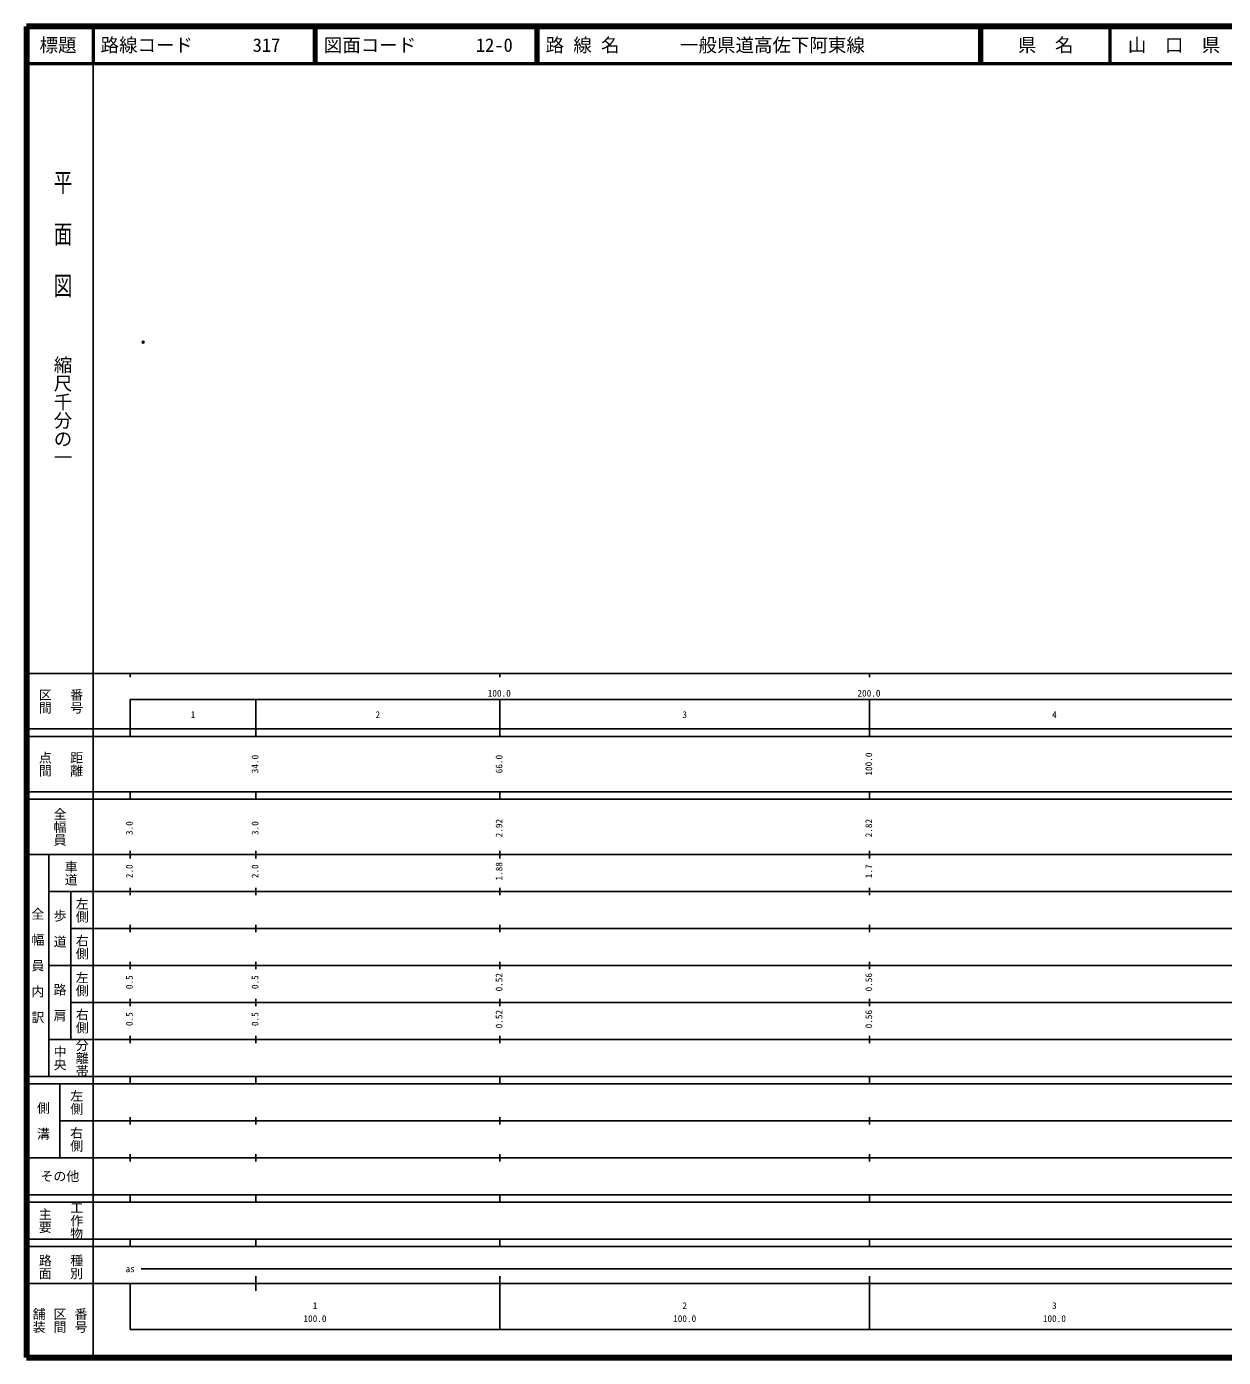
# Model space of a CAD drawing. Units: millimetres on the paper. Extents: x 40 to 680, y 20 to 380.
# Drawn here: x 40 to 363.7, y 20 to 380 of the extents above; entities that cross this region are included whole.
import ezdxf
from ezdxf.enums import TextEntityAlignment as Align

# ---------------------------------------------------------------- set-up
doc = ezdxf.new("R2010")
doc.units = ezdxf.units.MM
doc.header["$PDMODE"] = 32
doc.header["$PDSIZE"] = 0.5
doc.layers.add('M-OTRS', color=6, linetype='Continuous')
doc.layers.add('M-TTL-TXT', color=7, linetype='Continuous')
for name, color, linetype, lineweight in [('M-TTL', 2, 'Continuous', 140), ('M-TTL-BAND', 7, 'Continuous', 25), ('M-TTL-LINE', 7, 'Continuous', 50)]:
    doc.layers.add(name, color=color, linetype=linetype, lineweight=lineweight)
doc.styles.add('@ＭＳ ゴシック', font='')
doc.styles.add('ＭＳ ゴシック', font='')
doc.styles.get('@ＭＳ ゴシック').set_extended_font_data('@MS Gothic')
doc.styles.get('ＭＳ ゴシック').set_extended_font_data('MS Gothic')

msp = doc.modelspace()

# ---------------------------------------------------------------- linework, layer by layer
at = {"layer": 'M-OTRS'}
msp.add_point((71.524, 294.622), dxfattribs=at)
at = {"layer": 'M-TTL'}
for p, q in [((40, 380), (40, 20)), ((680, 380), (40, 380)), ((40, 20), (680, 20))]:
    msp.add_line(p, q, dxfattribs=at)
at = {"layer": 'M-TTL-BAND'}
for p, q in [((58, 370), (58, 20)), ((40, 205), (579, 205)), ((68, 205), (68, 204)), ((168, 205), (168, 204)), ((268, 205), (268, 204)), ((68, 198), (579, 198)), ((68, 198), (68, 188)), ((102, 188), (102, 198)), ((168, 188), (168, 198)), ((268, 188), (268, 198)), ((40, 190), (579, 190)), ((40, 188), (579, 188)), ((40, 173), (579, 173)), ((68, 171), (68, 173)), ((102, 171), (102, 173)), ((168, 171), (168, 173)), ((268, 171), (268, 173)), ((40, 171), (579, 171)), ((40, 156), (579, 156)), ((46, 96), (46, 156)), ((68, 155), (68, 157)), ((102, 155), (102, 157)), ((168, 155), (168, 157)), ((268, 155), (268, 157)), ((46, 146), (579, 146)), ((52, 146), (52, 106)), ((68, 145), (68, 147)), ((102, 145), (102, 147)), ((168, 145), (168, 147)), ((268, 145), (268, 147)), ((68, 135), (68, 137)), ((102, 135), (102, 137)), ((168, 135), (168, 137)), ((268, 135), (268, 137)), ((52, 136), (579, 136)), ((46, 126), (579, 126)), ((68, 125), (68, 127)), ((102, 125), (102, 127)), ((168, 125), (168, 127)), ((268, 125), (268, 127)), ((52, 116), (579, 116)), ((68, 115), (68, 117)), ((102, 115), (102, 117)), ((168, 115), (168, 117)), ((268, 115), (268, 117)), ((46, 106), (579, 106)), ((68, 105), (68, 107)), ((102, 105), (102, 107)), ((168, 105), (168, 107)), ((268, 105), (268, 107)), ((40, 96), (579, 96)), ((40, 94), (579, 94)), ((49, 94), (49, 74)), ((68, 94), (68, 96)), ((102, 94), (102, 96)), ((168, 94), (168, 96)), ((268, 94), (268, 96)), ((49, 84), (579, 84)), ((68, 83), (68, 85)), ((102, 83), (102, 85)), ((168, 83), (168, 85)), ((268, 83), (268, 85)), ((40, 74), (579, 74)), ((68, 73), (68, 75)), ((102, 73), (102, 75)), ((168, 73), (168, 75)), ((268, 73), (268, 75)), ((40, 64), (579, 64)), ((40, 62), (579, 62)), ((68, 62), (68, 64)), ((102, 62), (102, 64)), ((168, 62), (168, 64)), ((268, 62), (268, 64)), ((40, 52), (579, 52)), ((68, 50), (68, 52)), ((102, 50), (102, 52)), ((168, 50), (168, 52)), ((268, 50), (268, 52)), ((40, 50), (579, 50)), ((71, 44), (375.5, 44)), ((40, 40), (579, 40)), ((68, 40), (68, 27.5)), ((102, 38), (102, 42)), ((168, 27.5), (168, 42)), ((268, 27.5), (268, 42)), ((68, 27.5), (579, 27.5))]:
    msp.add_line(p, q, dxfattribs=at)
at = {"layer": 'M-TTL-LINE'}
for p, q in [((58, 380), (58, 370)), ((117.75, 380), (117.75, 370)), ((118.25, 380), (118.25, 370)), ((177.75, 380), (177.75, 370)), ((178.25, 380), (178.25, 370)), ((297.75, 380), (297.75, 370)), ((298.25, 380), (298.25, 370)), ((333, 380), (333, 370)), ((40, 370), (680, 370))]:
    msp.add_line(p, q, dxfattribs=at)

# ---------------------------------------------------------------- texts
at = {"layer": 'M-TTL-BAND', "style": '@ＭＳ ゴシック', "width": 1.4}
msp.add_text('平  面  図', height=3.666, rotation=270, dxfattribs=at).set_placement((49.777, 306.475), align=Align.MIDDLE_RIGHT)
at = {"layer": 'M-TTL-BAND', "style": '@ＭＳ ゴシック'}
msp.add_text('縮尺千分の一', height=3.666, rotation=270, dxfattribs=at).set_placement((49.777, 261.03), align=Align.MIDDLE_RIGHT)
for s, p in [('区間', (45, 197.5)), ('番号', (53.5, 197.5)), ('点間', (45, 180.5)), ('距離', (53.5, 180.5)), ('全幅員', (49, 163.5)), ('車道', (52, 151)), ('左側', (55, 141)), ('全\u3000幅\u3000員\u3000内\u3000訳', (43, 126)), ('歩\u3000道', (49, 136)), ('右側', (55, 131)), ('左側', (55, 121)), ('路\u3000肩', (49, 116)), ('右側', (55, 111)), ('分離帯', (55, 101)), ('中央', (49, 101)), ('左側', (53.5, 89)), ('側\u3000溝', (44.5, 84)), ('右側', (53.5, 79)), ('工作物', (53.5, 57)), ('主要', (45, 57)), ('路面', (45, 44.5)), ('種別', (53.5, 44.5)), ('舗装', (43.333, 30)), ('区間', (49, 30)), ('番号', (54.667, 30))]:
    msp.add_text(s, height=2.566, rotation=270, dxfattribs=at).set_placement(p, align=Align.MIDDLE_CENTER)
at = {"layer": 'M-TTL-BAND', "style": 'ＭＳ ゴシック'}
for s, p in [('100.0', (167.844, 198.195)), ('200.0', (267.844, 198.195)), ('1', (85, 192.405)), ('2', (135, 192.405)), ('3', (218, 192.405)), ('4', (318, 192.405)), ('as', (68, 42.5)), ('1', (118, 32.523)), ('2', (218, 32.523)), ('3', (318, 32.523)), ('100.0', (118, 29.033)), ('100.0', (218, 29.033)), ('100.0', (318, 29.033))]:
    msp.add_text(s, height=1.833, dxfattribs=at).set_placement(p, align=Align.BOTTOM_CENTER)
for s, p in [('34.0', (103.247, 180.5)), ('66.0', (169.247, 180.5)), ('100.0', (269.247, 180.5)), ('3.0', (69.247, 163.174)), ('3.0', (103.247, 163.174)), ('2.92', (169.247, 163.174)), ('2.82', (269.247, 163.174)), ('2.0', (69.247, 151.5)), ('2.0', (103.247, 151.5)), ('1.88', (169.247, 151.5)), ('1.7', (269.247, 151.5)), ('0.5', (69.247, 121.5)), ('0.5', (103.247, 121.5)), ('0.52', (169.247, 121.5)), ('0.56', (269.247, 121.5)), ('0.5', (69.247, 111.5)), ('0.5', (103.247, 111.5)), ('0.52', (169.247, 111.5)), ('0.56', (269.247, 111.5))]:
    msp.add_text(s, height=1.833, rotation=90, dxfattribs=at).set_placement(p, align=Align.BOTTOM_CENTER)
msp.add_text('その他', height=2.566, dxfattribs=at).set_placement((49, 69), align=Align.MIDDLE_CENTER)
at = {"layer": 'M-TTL-TXT', "style": 'ＭＳ ゴシック'}
for s, p in [('標題', (48.5, 375)), ('県\u3000名', (315.625, 375)), ('山\u3000口\u3000県', (350.375, 375))]:
    msp.add_text(s, height=3.666, dxfattribs=at).set_placement(p, align=Align.MIDDLE_CENTER)
for s, p in [('路線コード', (60, 375)), ('317', (101.142, 375)), ('図面コード', (120.38, 375)), ('12-0', (161.521, 375)), ('路 線 名', (180.38, 375)), ('一般県道高佐下阿東線', (216.734, 375))]:
    msp.add_text(s, height=3.666, dxfattribs=at).set_placement(p, align=Align.MIDDLE_LEFT)

doc.saveas('drawing.dxf')
